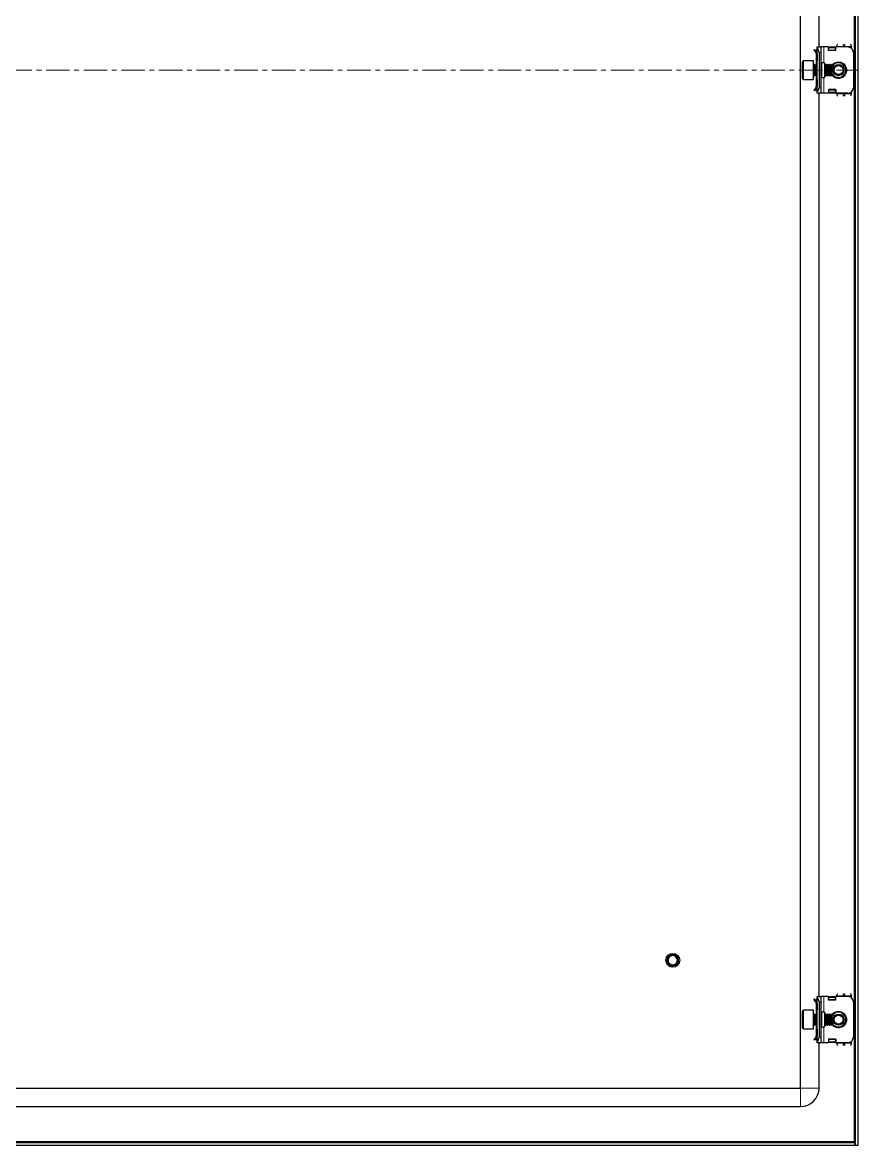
# Model space of a CAD drawing. Header units: millimetres. Extents: x -562 to 1668, y -390 to 999.
# Drawn here: x 1216 to 1668, y -290 to 316 of the extents above; entities that cross this region are included whole.
import ezdxf

# ---------------------------------------------------------------- set-up
doc = ezdxf.new("R2010")
doc.units = ezdxf.units.MM
doc.linetypes.add('CENTERX2', pattern=[20.32, 12.7, -2.54, 2.54, -2.54])
doc.layers.add('FORMAT', color=7, linetype='Continuous')

msp = doc.modelspace()

# ---------------------------------------------------------------- linework, layer by layer
at = {"color": 8, "linetype": 'Continuous', "lineweight": 18}
for p, q in [((1665.24, 868.5), (1665.24, -288.3)), ((1645.34, 300.6), (1644.84, 300.6)), ((1645.34, 301.1), (1645.13, 301.31)), ((1647.34, 299.6), (1646.34, 299.6)), ((1648.84, 302.6), (1648.84, 294.1)), ((1655.09, 300.95), (1651.59, 300.95)), ((1655.84, 302.85), (1659.84, 302.85)), ((1663.84, 302.85), (1659.84, 302.85)), ((1637.94, 295.1), (1637.94, 285.1)), ((1643.59, 293.1), (1643.59, 288.48)), ((1647.84, 294.1), (1647.84, 286.1)), ((1643.59, 288.48), (1643.59, 287.1)), ((1648.84, 286.1), (1648.84, 277.6)), ((1645.34, 279.6), (1644.84, 279.6)), ((1645.34, 279.1), (1645.13, 278.89)), ((1646.34, 280.6), (1647.34, 280.6)), ((1651.59, 279.25), (1655.09, 279.25)), ((1659.84, 277.35), (1655.84, 277.35)), ((1663.84, 277.35), (1659.84, 277.35)), ((1645.34, -211.9), (1644.84, -211.9)), ((1645.34, -211.4), (1645.13, -211.19)), ((1648.84, -209.9), (1648.84, -218.4)), ((1655.09, -211.55), (1651.59, -211.55)), ((1655.84, -209.65), (1659.84, -209.65)), ((1663.84, -209.65), (1659.84, -209.65)), ((1637.94, -217.4), (1637.94, -219.71)), ((1647.34, -212.9), (1646.34, -212.9)), ((1637.94, -219.71), (1637.94, -227.4)), ((1643.59, -219.4), (1643.59, -225.4)), ((1647.84, -218.4), (1647.84, -226.4)), ((1648.84, -226.4), (1648.84, -234.9)), ((1645.34, -232.9), (1644.84, -232.9)), ((1645.34, -233.4), (1645.13, -233.61)), ((1646.34, -231.9), (1647.34, -231.9)), ((1651.59, -233.25), (1655.09, -233.25)), ((1659.84, -235.15), (1655.84, -235.15)), ((1663.84, -235.15), (1659.84, -235.15)), ((1636.34, -259.4), (1636.34, -269.4)), ((1636.34, -259.4), (1646.34, -259.4)), ((1665.24, -288.3), (723.44, -288.3))]:
    msp.add_line(p, q, dxfattribs=at)
at = {"color": 7, "linetype": 'Continuous', "lineweight": 25}
for p, q in [((1665.84, 870.6), (1665.84, -290.4)), ((1667.34, 870.6), (1667.34, -290.4)), ((1636.34, -259.4), (1636.34, 839.6)), ((1646.34, 302.6), (1646.34, 790.1)), ((1643.78, 301.24), (1643.42, 300.89)), ((1644.4, 299.91), (1643.42, 300.89)), ((1644.75, 300.26), (1643.78, 301.24)), ((1644.4, 299.91), (1644.75, 300.26)), ((1644.84, 300.6), (1644.84, 300.21)), ((1644.84, 298.85), (1645.34, 298.85)), ((1644.84, 298.85), (1644.84, 295.35)), ((1645.13, 301.31), (1645.34, 301.51)), ((1645.34, 302.6), (1647.34, 302.6)), ((1645.34, 301.84), (1645.34, 302.6)), ((1645.34, 278.36), (1645.34, 301.84)), ((1645.34, 298.85), (1645.34, 295.35)), ((1646.34, 299.6), (1646.34, 280.6)), ((1647.34, 302.6), (1647.34, 299.6)), ((1648.84, 302.6), (1647.34, 302.6)), ((1647.34, 299.6), (1647.34, 280.6)), ((1651.34, 302.6), (1648.84, 302.6)), ((1651.34, 300.6), (1651.34, 302.6)), ((1655.34, 300.6), (1651.34, 300.6)), ((1651.59, 302.22), (1652.09, 302.58)), ((1652.09, 302.22), (1651.59, 301.87)), ((1651.59, 301.87), (1651.59, 302.22)), ((1651.59, 300.95), (1651.59, 301.87)), ((1651.59, 300.6), (1651.59, 300.95)), ((1652.09, 302.58), (1652.09, 302.22)), ((1652.09, 302.58), (1654.59, 302.58)), ((1652.09, 302.22), (1654.59, 302.22)), ((1654.59, 302.22), (1654.59, 302.58)), ((1654.59, 302.58), (1655.09, 302.22)), ((1655.09, 301.87), (1654.59, 302.22)), ((1655.09, 302.22), (1655.09, 301.87)), ((1655.09, 301.87), (1655.09, 300.95)), ((1655.09, 300.95), (1655.09, 300.6)), ((1655.14, 302.48), (1655.14, 300.6)), ((1655.34, 302.48), (1655.14, 302.48)), ((1655.34, 300.6), (1655.34, 302.6)), ((1661.84, 302.6), (1655.34, 302.6)), ((1655.84, 302.6), (1655.84, 302.85)), ((1663.84, 301.84), (1663.84, 302.85)), ((1664.84, 299.6), (1664.84, 280.6)), ((1637.34, 285.7), (1637.34, 294.5)), ((1643.34, 295.1), (1637.94, 295.1)), ((1643.34, 285.1), (1643.34, 295.1)), ((1643.95, 293.1), (1643.59, 293.1)), ((1644.34, 292.55), (1643.95, 293.1)), ((1643.95, 292.63), (1643.95, 293.1)), ((1643.95, 287.1), (1643.95, 292.63)), ((1644.72, 293.1), (1644.34, 292.55)), ((1644.34, 292.16), (1644.34, 292.55)), ((1644.34, 287.65), (1644.34, 292.16)), ((1644.95, 293.1), (1644.72, 293.1)), ((1644.72, 292.63), (1644.72, 293.1)), ((1644.72, 287.1), (1644.72, 292.63)), ((1645.34, 295.35), (1644.84, 295.35)), ((1644.84, 295.35), (1644.84, 293.1)), ((1645.34, 292.55), (1644.95, 293.1)), ((1644.95, 292.63), (1644.95, 293.1)), ((1644.95, 287.1), (1644.95, 292.63)), ((1649.34, 294.1), (1647.84, 294.1)), ((1649.34, 294.1), (1649.34, 286.1)), ((1649.72, 293.1), (1649.34, 292.55)), ((1649.95, 293.1), (1649.72, 293.1)), ((1649.72, 292.63), (1649.72, 293.1)), ((1649.72, 287.1), (1649.72, 292.63)), ((1650.34, 292.55), (1649.95, 293.1)), ((1649.95, 292.63), (1649.95, 293.1)), ((1649.95, 287.1), (1649.95, 292.63)), ((1650.72, 293.1), (1650.34, 292.55)), ((1650.34, 292.16), (1650.34, 292.55)), ((1650.34, 287.65), (1650.34, 292.16)), ((1650.95, 293.1), (1650.72, 293.1)), ((1650.72, 292.63), (1650.72, 293.1)), ((1650.72, 287.1), (1650.72, 292.63)), ((1651.34, 292.55), (1650.95, 293.1)), ((1650.95, 292.63), (1650.95, 293.1)), ((1650.95, 287.1), (1650.95, 292.63)), ((1651.72, 293.1), (1651.34, 292.55)), ((1651.34, 292.16), (1651.34, 292.55)), ((1651.34, 287.65), (1651.34, 292.16)), ((1651.95, 293.1), (1651.72, 293.1)), ((1651.72, 292.63), (1651.72, 293.1)), ((1651.72, 287.1), (1651.72, 292.63)), ((1652.34, 292.55), (1651.95, 293.1)), ((1651.95, 292.63), (1651.95, 293.1)), ((1651.95, 287.1), (1651.95, 292.63)), ((1652.72, 293.1), (1652.34, 292.55)), ((1652.34, 292.16), (1652.34, 292.55)), ((1652.34, 287.65), (1652.34, 292.16)), ((1652.78, 293.1), (1652.72, 293.1)), ((1652.72, 292.63), (1652.72, 293.1)), ((1652.72, 287.1), (1652.72, 292.63)), ((1653.34, 292.55), (1652.78, 293.1)), ((1652.78, 287.1), (1652.78, 293.1)), ((1653.34, 287.65), (1653.34, 292.55)), ((1637.94, 285.1), (1643.34, 285.1)), ((1643.59, 287.1), (1643.95, 287.1)), ((1643.95, 287.1), (1644.34, 287.65)), ((1644.34, 287.65), (1644.72, 287.1)), ((1644.72, 287.1), (1644.95, 287.1)), ((1644.84, 287.1), (1644.84, 284.85)), ((1644.95, 287.1), (1645.34, 287.65)), ((1647.84, 286.1), (1649.34, 286.1)), ((1649.34, 287.65), (1649.72, 287.1)), ((1649.72, 287.1), (1649.95, 287.1)), ((1649.95, 287.1), (1650.34, 287.65)), ((1650.34, 287.65), (1650.72, 287.1)), ((1650.72, 287.1), (1650.95, 287.1)), ((1650.95, 287.1), (1651.34, 287.65)), ((1651.34, 287.65), (1651.72, 287.1)), ((1651.72, 287.1), (1651.95, 287.1)), ((1651.95, 287.1), (1652.34, 287.65)), ((1652.34, 287.65), (1652.72, 287.1)), ((1652.72, 287.1), (1652.78, 287.1)), ((1652.78, 287.1), (1653.34, 287.65)), ((1644.4, 280.29), (1643.42, 279.31)), ((1643.78, 278.96), (1643.42, 279.31)), ((1644.75, 279.94), (1643.78, 278.96)), ((1644.4, 280.29), (1644.75, 279.94)), ((1644.84, 284.85), (1645.34, 284.85)), ((1644.84, 284.85), (1644.84, 281.35)), ((1644.84, 281.35), (1645.34, 281.35)), ((1644.84, 279.6), (1644.84, 280.06)), ((1645.34, 278.69), (1645.13, 278.89)), ((1645.34, 284.85), (1645.34, 281.35)), ((1647.34, 280.6), (1647.34, 277.6)), ((1655.34, 279.6), (1651.34, 279.6)), ((1651.34, 279.6), (1651.34, 277.6)), ((1651.59, 279.25), (1651.59, 279.6)), ((1651.59, 278.33), (1651.59, 279.25)), ((1655.09, 279.6), (1655.09, 279.25)), ((1655.09, 279.25), (1655.09, 278.33)), ((1655.14, 279.6), (1655.14, 277.72)), ((1655.34, 279.6), (1655.34, 277.6)), ((1645.34, 277.6), (1645.34, 278.36)), ((1647.34, 277.6), (1645.34, 277.6)), ((1646.34, -209.9), (1646.34, 277.6)), ((1648.84, 277.6), (1647.34, 277.6)), ((1651.34, 277.6), (1648.84, 277.6)), ((1651.59, 278.33), (1652.09, 277.98)), ((1651.59, 277.98), (1651.59, 278.33)), ((1652.09, 277.63), (1651.59, 277.98)), ((1654.59, 277.98), (1652.09, 277.98)), ((1652.09, 277.98), (1652.09, 277.63)), ((1654.59, 277.63), (1652.09, 277.63)), ((1654.59, 277.98), (1655.09, 278.33)), ((1654.59, 277.63), (1654.59, 277.98)), ((1655.09, 277.98), (1654.59, 277.63)), ((1655.09, 278.33), (1655.09, 277.98)), ((1655.14, 277.72), (1655.34, 277.72)), ((1661.84, 277.6), (1655.34, 277.6)), ((1655.84, 277.35), (1655.84, 277.6)), ((1663.84, 277.35), (1663.84, 278.36)), ((1565.8, -187.82), (1566.07, -187.7)), ((1566.36, -187.56), (1566.65, -187.5)), ((1566.74, -187.46), (1566.69, -187.47)), ((1567.88, -187.45), (1567.83, -187.44)), ((1568.06, -187.49), (1568.01, -187.48)), ((1568.23, -187.54), (1568.19, -187.52)), ((1568.23, -187.58), (1568.45, -187.61)), ((1568.41, -187.6), (1568.37, -187.58)), ((1568.77, -187.76), (1568.73, -187.74)), ((1568.77, -187.76), (1568.76, -187.87)), ((1568.95, -187.87), (1568.9, -187.84)), ((1564.34, -190.2), (1564.4, -189.89)), ((1564.34, -190.2), (1564.34, -190.25)), ((1564.34, -190.4), (1564.34, -190.4)), ((1564.36, -190), (1564.36, -190.05)), ((1564.4, -189.79), (1564.39, -189.84)), ((1564.44, -189.6), (1564.43, -189.65)), ((1564.5, -189.42), (1564.49, -189.46)), ((1564.55, -189.28), (1564.66, -189.1)), ((1564.57, -189.28), (1564.67, -189.09)), ((1565.05, -191.27), (1564.88, -190.86)), ((1565.18, -192.48), (1565.06, -192.35)), ((1565.06, -192.36), (1565.08, -192.38)), ((1565.18, -192.48), (1565.21, -192.51)), ((1565.32, -192.62), (1565.35, -192.65)), ((1565.47, -192.75), (1565.51, -192.78)), ((1565.64, -192.87), (1565.68, -192.9)), ((1567.14, -193.39), (1567.88, -193.32)), ((1568.03, -193.32), (1568.07, -193.31)), ((1568.22, -193.27), (1568.26, -193.25)), ((1568.41, -193.2), (1568.46, -193.18)), ((1568.79, -193.03), (1568.56, -193.11)), ((1568.6, -193.12), (1568.65, -193.1)), ((1568.96, -192.92), (1568.76, -193.04)), ((1568.78, -192.96), (1568.83, -193)), ((1568.79, -193.03), (1568.83, -193)), ((1569.12, -187.98), (1569.08, -187.96)), ((1569.12, -187.98), (1569.32, -188.17)), ((1569.28, -188.11), (1569.24, -188.08)), ((1569.43, -188.25), (1569.39, -188.22)), ((1569.41, -192.57), (1569.44, -192.53)), ((1569.56, -188.39), (1569.53, -188.35)), ((1570.15, -189.36), (1570.15, -189.35)), ((1570.25, -191.1), (1570.18, -191.34)), ((1570.21, -189.54), (1570.2, -189.49)), ((1570.2, -191.29), (1570.21, -191.25)), ((1570.26, -189.71), (1570.25, -189.67)), ((1570.25, -191.1), (1570.26, -191.06)), ((1570.29, -189.9), (1570.29, -189.85)), ((1570.29, -190.9), (1570.3, -190.86)), ((1570.33, -190.29), (1570.31, -190.53)), ((1570.33, -190.49), (1570.31, -190.75)), ((1570.32, -190.09), (1570.32, -190.04)), ((1570.32, -190.7), (1570.33, -190.65)), ((1570.33, -190.29), (1570.33, -190.24)), ((1570.33, -190.49), (1570.34, -190.44)), ((1643.78, -211.26), (1643.42, -211.61)), ((1644.4, -212.59), (1643.42, -211.61)), ((1644.75, -212.24), (1643.78, -211.26)), ((1644.84, -211.9), (1644.84, -212.29)), ((1645.13, -211.19), (1645.34, -210.99)), ((1645.34, -209.9), (1647.34, -209.9)), ((1645.34, -210.66), (1645.34, -209.9)), ((1645.34, -234.14), (1645.34, -210.66)), ((1647.34, -209.9), (1647.34, -212.9)), ((1648.84, -209.9), (1647.34, -209.9)), ((1651.34, -209.9), (1648.84, -209.9)), ((1651.34, -211.9), (1651.34, -209.9)), ((1655.34, -211.9), (1651.34, -211.9)), ((1651.59, -210.28), (1652.09, -209.92)), ((1652.09, -210.28), (1651.59, -210.63)), ((1651.59, -210.63), (1651.59, -210.28)), ((1651.59, -211.55), (1651.59, -210.63)), ((1651.59, -211.9), (1651.59, -211.55)), ((1652.09, -209.92), (1652.09, -210.28)), ((1652.09, -209.92), (1654.59, -209.92)), ((1652.09, -210.28), (1654.59, -210.28)), ((1654.59, -210.28), (1654.59, -209.92)), ((1654.59, -209.92), (1655.09, -210.28)), ((1655.09, -210.63), (1654.59, -210.28)), ((1655.09, -210.28), (1655.09, -210.63)), ((1655.09, -210.63), (1655.09, -211.55)), ((1655.09, -211.55), (1655.09, -211.9)), ((1655.14, -210.02), (1655.14, -211.9)), ((1655.34, -210.02), (1655.14, -210.02)), ((1655.34, -211.9), (1655.34, -209.9)), ((1661.84, -209.9), (1655.34, -209.9)), ((1655.84, -209.9), (1655.84, -209.65)), ((1663.84, -210.66), (1663.84, -209.65)), ((1637.34, -220.03), (1637.34, -218)), ((1643.34, -217.4), (1637.94, -217.4)), ((1643.34, -219.71), (1643.34, -217.4)), ((1644.4, -212.59), (1644.75, -212.24)), ((1644.84, -213.65), (1645.34, -213.65)), ((1644.84, -213.65), (1644.84, -217.15)), ((1645.34, -217.15), (1644.84, -217.15)), ((1644.84, -217.15), (1644.84, -219.4)), ((1645.34, -213.65), (1645.34, -217.15)), ((1646.34, -212.9), (1646.34, -231.9)), ((1647.34, -212.9), (1647.34, -231.9)), ((1664.84, -212.9), (1664.84, -231.9)), ((1637.34, -226.8), (1637.34, -220.03)), ((1643.34, -227.4), (1643.34, -219.71)), ((1643.95, -219.4), (1643.59, -219.4)), ((1644.34, -219.95), (1643.95, -219.4)), ((1643.95, -224.93), (1643.95, -219.4)), ((1644.72, -219.4), (1644.34, -219.95)), ((1644.34, -224.46), (1644.34, -219.95)), ((1644.95, -219.4), (1644.72, -219.4)), ((1644.72, -224.93), (1644.72, -219.4)), ((1645.34, -219.95), (1644.95, -219.4)), ((1644.95, -224.93), (1644.95, -219.4)), ((1649.34, -218.4), (1647.84, -218.4)), ((1649.34, -218.4), (1649.34, -226.4)), ((1649.72, -219.4), (1649.34, -219.95)), ((1649.95, -219.4), (1649.72, -219.4)), ((1649.72, -224.93), (1649.72, -219.4)), ((1650.34, -219.95), (1649.95, -219.4)), ((1649.95, -224.93), (1649.95, -219.4)), ((1650.72, -219.4), (1650.34, -219.95)), ((1650.34, -224.46), (1650.34, -219.95)), ((1650.95, -219.4), (1650.72, -219.4)), ((1650.72, -224.93), (1650.72, -219.4)), ((1651.34, -219.95), (1650.95, -219.4)), ((1650.95, -224.93), (1650.95, -219.4)), ((1651.72, -219.4), (1651.34, -219.95)), ((1651.34, -224.46), (1651.34, -219.95)), ((1651.95, -219.4), (1651.72, -219.4)), ((1651.72, -224.93), (1651.72, -219.4)), ((1652.34, -219.95), (1651.95, -219.4)), ((1651.95, -224.93), (1651.95, -219.4)), ((1652.72, -219.4), (1652.34, -219.95)), ((1652.34, -224.46), (1652.34, -219.95)), ((1652.78, -219.4), (1652.72, -219.4)), ((1652.72, -224.93), (1652.72, -219.4)), ((1653.34, -219.95), (1652.78, -219.4)), ((1652.78, -220.78), (1652.78, -219.4)), ((1652.78, -225.4), (1652.78, -220.78)), ((1653.34, -221.08), (1653.34, -219.95)), ((1653.34, -224.85), (1653.34, -221.08)), ((1637.94, -227.4), (1643.34, -227.4)), ((1643.59, -225.4), (1643.95, -225.4)), ((1643.95, -225.4), (1644.34, -224.85)), ((1643.95, -225.4), (1643.95, -224.93)), ((1644.34, -224.85), (1644.34, -224.46)), ((1644.34, -224.85), (1644.72, -225.4)), ((1644.72, -225.4), (1644.72, -224.93)), ((1644.72, -225.4), (1644.95, -225.4)), ((1644.84, -225.4), (1644.84, -227.65)), ((1644.84, -227.65), (1645.34, -227.65)), ((1644.84, -227.65), (1644.84, -231.15)), ((1644.95, -225.4), (1645.34, -224.85)), ((1644.95, -225.4), (1644.95, -224.93)), ((1645.34, -227.65), (1645.34, -231.15)), ((1647.84, -226.4), (1649.34, -226.4)), ((1649.34, -224.85), (1649.72, -225.4)), ((1649.72, -225.4), (1649.72, -224.93)), ((1649.72, -225.4), (1649.95, -225.4)), ((1649.95, -225.4), (1650.34, -224.85)), ((1649.95, -225.4), (1649.95, -224.93)), ((1650.34, -224.85), (1650.34, -224.46)), ((1650.34, -224.85), (1650.72, -225.4)), ((1650.72, -225.4), (1650.72, -224.93)), ((1650.72, -225.4), (1650.95, -225.4)), ((1650.95, -225.4), (1651.34, -224.85)), ((1650.95, -225.4), (1650.95, -224.93)), ((1651.34, -224.85), (1651.34, -224.46)), ((1651.34, -224.85), (1651.72, -225.4)), ((1651.72, -225.4), (1651.72, -224.93)), ((1651.72, -225.4), (1651.95, -225.4)), ((1651.95, -225.4), (1652.34, -224.85)), ((1651.95, -225.4), (1651.95, -224.93)), ((1652.34, -224.85), (1652.34, -224.46)), ((1652.34, -224.85), (1652.72, -225.4)), ((1652.72, -225.4), (1652.72, -224.93)), ((1652.72, -225.4), (1652.78, -225.4)), ((1652.78, -225.4), (1653.34, -224.85)), ((1644.4, -232.21), (1643.42, -233.19)), ((1643.78, -233.54), (1643.42, -233.19)), ((1644.75, -232.56), (1643.78, -233.54)), ((1644.4, -232.21), (1644.75, -232.56)), ((1644.84, -231.15), (1645.34, -231.15)), ((1644.84, -232.9), (1644.84, -232.44)), ((1645.34, -233.81), (1645.13, -233.61)), ((1645.34, -234.9), (1645.34, -234.14)), ((1647.34, -234.9), (1645.34, -234.9)), ((1646.34, -259.4), (1646.34, -234.9)), ((1647.34, -231.9), (1647.34, -234.9)), ((1648.84, -234.9), (1647.34, -234.9)), ((1651.34, -234.9), (1648.84, -234.9)), ((1655.34, -232.9), (1651.34, -232.9)), ((1651.34, -232.9), (1651.34, -234.9)), ((1651.59, -233.25), (1651.59, -232.9)), ((1651.59, -234.17), (1651.59, -233.25)), ((1651.59, -234.17), (1652.09, -234.52)), ((1651.59, -234.52), (1651.59, -234.17)), ((1652.09, -234.87), (1651.59, -234.52)), ((1654.59, -234.52), (1652.09, -234.52)), ((1652.09, -234.52), (1652.09, -234.87)), ((1654.59, -234.87), (1652.09, -234.87)), ((1654.59, -234.52), (1655.09, -234.17)), ((1654.59, -234.87), (1654.59, -234.52)), ((1655.09, -234.52), (1654.59, -234.87)), ((1655.09, -232.9), (1655.09, -233.25)), ((1655.09, -233.25), (1655.09, -234.17)), ((1655.09, -234.17), (1655.09, -234.52)), ((1655.14, -232.9), (1655.14, -234.78)), ((1655.14, -234.78), (1655.34, -234.78)), ((1655.34, -232.9), (1655.34, -234.9)), ((1661.84, -234.9), (1655.34, -234.9)), ((1655.84, -235.15), (1655.84, -234.9)), ((1663.84, -235.15), (1663.84, -234.14)), ((752.34, -259.4), (1636.34, -259.4)), ((1206.84, -269.4), (1636.34, -269.4)), ((1665.64, -288.9), (723.04, -288.9)), ((1665.64, -290.4), (723.04, -290.4)), ((1665.24, -288.3), (1665.48, -288.9)), ((1665.64, -288.9), (1665.64, -290.4)), ((1667.34, -290.4), (1665.84, -290.4))]:
    msp.add_line(p, q, dxfattribs=at)
for centre, radius in [((1656.84, 290.1), 3), ((1656.84, 290.1), 2.76), ((1656.84, 290.1), 2.45), ((1567.34, -190.4), 3.75), ((1656.84, -222.4), 3), ((1656.84, -222.4), 2.76), ((1656.84, -222.4), 2.45)]:
    msp.add_circle(centre, radius, dxfattribs=at)
for centre, radius, start, end in [((1645.84, 300.6), 1, 135, 180), ((1643.34, 299.6), 3, 360, 48.18969), ((1661.84, 299.6), 3, 360, 90), ((1637.94, 294.5), 0.6, 90, 180), ((1643.59, 293.35), 0.25, 180, 270), ((1647.84, 294.6), 0.5, 180, 270), ((1656.84, 290.1), 4, 270, 151.04498), ((1637.94, 285.7), 0.6, 180, 270), ((1643.59, 286.85), 0.25, 90, 180), ((1647.84, 285.6), 0.5, 90, 180), ((1656.84, 290.1), 4, 208.95502, 270), ((1645.84, 279.6), 1, 180, 225), ((1643.34, 280.6), 3, 311.81031, 360), ((1661.84, 280.6), 3, 270, 360), ((1567.34, -190.4), 2.5, 48.59442, 108.59442), ((1567.34, -190.4), 3, 180, 220.74374), ((1567.34, -190.4), 2.5, 168.59442, 190.51652), ((1567.34, -190.4), 2.5, 108.59442, 168.59442), ((1567.34, -190.4), 3, 239.92857, 266.21929), ((1567.34, -190.4), 2.5, 255.88813, 288.59442), ((1567.34, -190.4), 2.5, 288.59442, 348.59442), ((1567.34, -190.4), 2.5, 348.59442, 48.59442), ((1645.84, -211.9), 1, 135, 180), ((1643.34, -212.9), 3, 360, 48.18969), ((1661.84, -212.9), 3, 360, 90), ((1637.94, -218), 0.6, 90, 180), ((1647.84, -217.9), 0.5, 180, 270), ((1643.59, -219.15), 0.25, 180, 270), ((1656.84, -222.4), 4, 270, 151.04498), ((1637.94, -226.8), 0.6, 180, 270), ((1643.59, -225.65), 0.25, 90, 180), ((1647.84, -226.9), 0.5, 90, 180), ((1656.84, -222.4), 4, 208.95502, 270), ((1645.84, -232.9), 1, 180, 225), ((1643.34, -231.9), 3, 311.81031, 360), ((1661.84, -231.9), 3, 270, 360), ((1636.34, -259.4), 10, 270, 0)]:
    msp.add_arc(centre, radius, start, end, dxfattribs=at)
at = {"color": 8, "linetype": 'Continuous', "lineweight": 18}
for centre, start, end in [((1656.84, 290.1), 215.46217, 90), ((1656.84, 290.1), 90, 144.53783), ((1656.84, -222.4), 215.46217, 90), ((1656.84, -222.4), 90, 144.53783)]:
    msp.add_arc(centre, 4.5, start, end, dxfattribs=at)
at = {"color": 7, "linetype": 'Continuous', "lineweight": 25}
for points, knots in [([(1655.84, 302.85), (1655.93, 303.09), (1656.12, 303.58), (1656.31, 303.98), (1656.41, 304.17)], [0, 0, 0, 0, 0.502065, 1, 1, 1, 1]), ([(1659.26, 304.16), (1659.34, 304.01), (1659.52, 303.66), (1659.71, 303.17), (1659.82, 302.89), (1659.84, 302.85)], [0, 0, 0, 0, 0.415483, 0.917152, 1, 1, 1, 1]), ([(1659.84, 302.85), (1659.93, 303.09), (1660.12, 303.58), (1660.31, 303.98), (1660.41, 304.17)], [0, 0, 0, 0, 0.502065, 1, 1, 1, 1]), ([(1663.26, 304.16), (1663.34, 304.01), (1663.52, 303.66), (1663.71, 303.17), (1663.82, 302.89), (1663.84, 302.85)], [0, 0, 0, 0, 0.4154826, 0.9171518, 1, 1, 1, 1]), ([(1644.84, 298.85), (1644.82, 299.04), (1644.78, 299.33), (1644.6, 299.68), (1644.46, 299.83), (1644.4, 299.91)], [0, 0, 0, 0, 0.485042, 0.738404, 1, 1, 1, 1]), ([(1645.34, 298.85), (1645.31, 299.09), (1645.26, 299.58), (1644.97, 300.03), (1644.78, 300.24), (1644.75, 300.26)], [0, 0, 0, 0, 0.461863, 0.923726, 1, 1, 1, 1]), ([(1644.4, 280.29), (1644.52, 280.44), (1644.7, 280.67), (1644.82, 281.05), (1644.83, 281.25), (1644.84, 281.35)], [0, 0, 0, 0, 0.4850424, 0.7384039, 1, 1, 1, 1]), ([(1644.75, 279.94), (1644.9, 280.13), (1645.21, 280.5), (1645.33, 281.03), (1645.34, 281.31), (1645.34, 281.35)], [0, 0, 0, 0, 0.461863, 0.923726, 1, 1, 1, 1]), ([(1656.41, 276.04), (1656.33, 276.2), (1656.15, 276.54), (1655.96, 277.03), (1655.85, 277.31), (1655.84, 277.35)], [0, 0, 0, 0, 0.415483, 0.917152, 1, 1, 1, 1]), ([(1659.84, 277.35), (1659.74, 277.11), (1659.55, 276.62), (1659.36, 276.22), (1659.26, 276.03)], [0, 0, 0, 0, 0.502065, 1, 1, 1, 1]), ([(1660.41, 276.04), (1660.33, 276.2), (1660.15, 276.54), (1659.96, 277.03), (1659.85, 277.31), (1659.84, 277.35)], [0, 0, 0, 0, 0.415483, 0.917152, 1, 1, 1, 1]), ([(1663.84, 277.35), (1663.74, 277.11), (1663.55, 276.62), (1663.36, 276.22), (1663.26, 276.03)], [0, 0, 0, 0, 0.502065, 1, 1, 1, 1]), ([(1564.5, -189.42), (1564.71, -188.99), (1565.02, -188.35), (1565.61, -187.95), (1565.81, -187.82)], [0, 0, 0, 0, 0.657042, 1, 1, 1, 1]), ([(1565.63, -187.93), (1565.64, -187.92), (1565.69, -187.89), (1565.75, -187.87), (1565.79, -187.85)], [0, 0, 0, 0, 0.230751, 1, 1, 1, 1]), ([(1565.8, -187.82), (1565.79, -187.83), (1565.78, -187.84), (1565.76, -187.84), (1565.76, -187.85)], [0, 0, 0, 0, 0.480194, 1, 1, 1, 1]), ([(1565.8, -187.82), (1565.83, -187.84), (1565.89, -187.88), (1565.96, -187.95), (1566, -188), (1566.01, -188.02)], [0, 0, 0, 0, 0.362858, 0.693435, 1, 1, 1, 1]), ([(1566.16, -188.08), (1566.15, -188.08), (1566.11, -188.07), (1566.04, -188.04), (1565.96, -187.99), (1565.88, -187.92), (1565.84, -187.85), (1565.81, -187.82)], [0, 0, 0, 0, 0.084477, 0.253367, 0.470159, 0.686909, 1, 1, 1, 1]), ([(1565.98, -187.72), (1565.97, -187.73), (1565.96, -187.74), (1565.94, -187.74), (1565.93, -187.75)], [0, 0, 0, 0, 0.477867, 1, 1, 1, 1]), ([(1566.09, -188.03), (1566.09, -188.01), (1566.08, -187.96), (1566.05, -187.89), (1566, -187.81), (1565.96, -187.77), (1565.93, -187.75)], [0, 0, 0, 0, 0.154183, 0.462567, 0.728091, 1, 1, 1, 1]), ([(1565.98, -187.72), (1566.01, -187.75), (1566.07, -187.78), (1566.13, -187.86), (1566.18, -187.94), (1566.2, -188), (1566.21, -188.04), (1566.21, -188.05)], [0, 0, 0, 0, 0.260762, 0.494805, 0.723794, 0.94279, 1, 1, 1, 1]), ([(1566.17, -187.64), (1566.16, -187.64), (1566.14, -187.65), (1566.13, -187.65), (1566.12, -187.66)], [0, 0, 0, 0, 0.476486, 1, 1, 1, 1]), ([(1566.26, -188.05), (1566.26, -188.04), (1566.26, -187.98), (1566.25, -187.9), (1566.22, -187.81), (1566.18, -187.73), (1566.14, -187.68), (1566.12, -187.66)], [0, 0, 0, 0, 0.114393, 0.350182, 0.585971, 0.790611, 1, 1, 1, 1]), ([(1566.17, -187.64), (1566.19, -187.63), (1566.25, -187.6), (1566.31, -187.59), (1566.36, -187.58)], [0, 0, 0, 0, 0.301025, 1, 1, 1, 1]), ([(1566.17, -187.64), (1566.19, -187.66), (1566.25, -187.71), (1566.3, -187.78), (1566.34, -187.87), (1566.36, -187.95), (1566.37, -188.01), (1566.36, -188.05), (1566.36, -188.06)], [0, 0, 0, 0, 0.218347, 0.41099, 0.598711, 0.777744, 0.945667, 1, 1, 1, 1]), ([(1566.36, -187.56), (1566.35, -187.57), (1566.34, -187.57), (1566.32, -187.58), (1566.31, -187.58)], [0, 0, 0, 0, 0.4765794, 1, 1, 1, 1]), ([(1566.39, -188.06), (1566.39, -188.06), (1566.4, -188.02), (1566.41, -187.95), (1566.41, -187.85), (1566.4, -187.75), (1566.36, -187.66), (1566.33, -187.61), (1566.31, -187.58)], [0, 0, 0, 0, 0.019058, 0.219488, 0.419831, 0.620151, 0.807785, 1, 1, 1, 1]), ([(1566.36, -187.56), (1566.38, -187.59), (1566.43, -187.64), (1566.47, -187.72), (1566.5, -187.81), (1566.51, -187.89), (1566.51, -187.96), (1566.49, -188), (1566.49, -188.02)], [0, 0, 0, 0, 0.213002, 0.396975, 0.575181, 0.744364, 0.902779, 1, 1, 1, 1]), ([(1566.55, -187.5), (1566.54, -187.51), (1566.53, -187.51), (1566.51, -187.51), (1566.51, -187.52)], [0, 0, 0, 0, 0.4789775, 1, 1, 1, 1]), ([(1566.51, -188.02), (1566.52, -187.99), (1566.54, -187.94), (1566.56, -187.85), (1566.57, -187.76), (1566.56, -187.65), (1566.53, -187.57), (1566.51, -187.52)], [0, 0, 0, 0, 0.147065, 0.321231, 0.495346, 0.669443, 1, 1, 1, 1]), ([(1566.8, -187.8), (1566.8, -187.81), (1566.77, -187.86), (1566.71, -187.94), (1566.62, -188), (1566.56, -188.02), (1566.54, -188.03)], [0, 0, 0, 0, 0.153621, 0.528305, 0.811762, 1, 1, 1, 1]), ([(1566.55, -187.5), (1566.57, -187.53), (1566.61, -187.59), (1566.64, -187.68), (1566.65, -187.76), (1566.65, -187.84), (1566.63, -187.92), (1566.61, -187.97), (1566.58, -188), (1566.58, -188.01)], [0, 0, 0, 0, 0.195461, 0.359649, 0.517607, 0.666788, 0.806268, 0.936243, 1, 1, 1, 1]), ([(1566.63, -187.96), (1566.63, -187.96), (1566.66, -187.92), (1566.69, -187.83), (1566.72, -187.72), (1566.72, -187.63), (1566.72, -187.55), (1566.7, -187.5), (1566.69, -187.47)], [0, 0, 0, 0, 0.001313, 0.309582, 0.493731, 0.677835, 0.837663, 1, 1, 1, 1]), ([(1566.66, -187.97), (1566.69, -187.95), (1566.74, -187.91), (1566.78, -187.84), (1566.8, -187.81), (1566.8, -187.8)], [0, 0, 0, 0, 0.4133204, 0.8335068, 1, 1, 1, 1]), ([(1566.74, -187.46), (1566.75, -187.49), (1566.77, -187.54), (1566.79, -187.62), (1566.79, -187.71), (1566.78, -187.78), (1566.74, -187.87), (1566.7, -187.93), (1566.67, -187.96)], [0, 0, 0, 0, 0.162579, 0.32416, 0.478216, 0.623372, 0.759205, 1, 1, 1, 1]), ([(1566.7, -187.48), (1566.72, -187.47), (1566.84, -187.43), (1566.96, -187.42), (1567.07, -187.41)], [0, 0, 0, 0, 0.169871, 1, 1, 1, 1]), ([(1566.74, -187.46), (1566.77, -187.45), (1567.09, -187.39), (1567.73, -187.38), (1568.39, -187.56), (1568.72, -187.74), (1568.79, -187.77)], [0, 0, 0, 0, 0.044285, 0.46488, 0.894202, 1, 1, 1, 1]), ([(1568.78, -188.08), (1568.72, -188.05), (1568.39, -187.87), (1567.72, -187.69), (1567.1, -187.72), (1566.81, -187.8), (1566.8, -187.8)], [0, 0, 0, 0, 0.102158, 0.551599, 0.99962, 1, 1, 1, 1]), ([(1567.17, -187.43), (1567.24, -187.42), (1567.41, -187.39), (1567.58, -187.41), (1567.68, -187.42)], [0, 0, 0, 0, 0.399625, 1, 1, 1, 1]), ([(1567.85, -187.46), (1567.9, -187.46), (1568.04, -187.47), (1568.18, -187.52), (1568.27, -187.55)], [0, 0, 0, 0, 0.3173854, 1, 1, 1, 1]), ([(1568.7, -188.06), (1568.7, -188.05), (1568.7, -188.02), (1568.71, -187.95), (1568.73, -187.86), (1568.77, -187.8), (1568.79, -187.77)], [0, 0, 0, 0, 0.058255, 0.305509, 0.64716, 1, 1, 1, 1]), ([(1568.78, -188.08), (1568.8, -188.06), (1568.84, -188.01), (1568.88, -187.93), (1568.9, -187.87), (1568.9, -187.84)], [0, 0, 0, 0, 0.3515094, 0.6718605, 1, 1, 1, 1]), ([(1568.95, -187.87), (1568.94, -187.9), (1568.94, -187.97), (1568.91, -188.07), (1568.86, -188.15), (1568.83, -188.2), (1568.81, -188.22), (1568.8, -188.22)], [0, 0, 0, 0, 0.275174, 0.5228455, 0.7652252, 0.9970202, 1, 1, 1, 1]), ([(1564.34, -190.41), (1564.33, -190.36), (1564.33, -190.28), (1564.35, -190.2), (1564.36, -190.18)], [0, 0, 0, 0, 0.659859, 1, 1, 1, 1]), ([(1564.83, -190.11), (1564.82, -190.12), (1564.8, -190.16), (1564.76, -190.21), (1564.71, -190.26), (1564.64, -190.31), (1564.57, -190.35), (1564.48, -190.38), (1564.41, -190.4), (1564.36, -190.4), (1564.34, -190.4)], [0, 0, 0, 0, 0.060221, 0.18113, 0.301988, 0.42281, 0.589437, 0.75603, 0.87711, 1, 1, 1, 1]), ([(1564.34, -190.2), (1564.38, -190.19), (1564.44, -190.16), (1564.54, -190.14), (1564.63, -190.14), (1564.71, -190.16), (1564.76, -190.18), (1564.78, -190.19)], [0, 0, 0, 0, 0.235039, 0.445532, 0.651268, 0.847853, 1, 1, 1, 1]), ([(1564.69, -190.27), (1564.67, -190.26), (1564.61, -190.24), (1564.52, -190.23), (1564.42, -190.23), (1564.37, -190.25), (1564.34, -190.25)], [0, 0, 0, 0, 0.237597, 0.5167288, 0.7555275, 1, 1, 1, 1]), ([(1564.34, -190.41), (1564.37, -190.39), (1564.43, -190.36), (1564.52, -190.33), (1564.58, -190.33), (1564.61, -190.33)], [0, 0, 0, 0, 0.371226, 0.708872, 1, 1, 1, 1]), ([(1565.27, -192.18), (1565.24, -192.16), (1565, -191.94), (1564.65, -191.48), (1564.41, -190.87), (1564.35, -190.52), (1564.34, -190.4)], [0, 0, 0, 0, 0.050685, 0.485619, 0.826643, 1, 1, 1, 1]), ([(1564.36, -190), (1564.4, -189.99), (1564.46, -189.96), (1564.56, -189.96), (1564.65, -189.97), (1564.73, -189.99), (1564.79, -190.02), (1564.82, -190.05), (1564.83, -190.06)], [0, 0, 0, 0, 0.214065, 0.402363, 0.585629, 0.760234, 0.923894, 1, 1, 1, 1]), ([(1564.8, -190.16), (1564.78, -190.14), (1564.72, -190.1), (1564.63, -190.06), (1564.54, -190.04), (1564.45, -190.03), (1564.39, -190.04), (1564.36, -190.05)], [0, 0, 0, 0, 0.189173, 0.404697, 0.62022, 0.807935, 1, 1, 1, 1]), ([(1564.86, -190.05), (1564.85, -190.04), (1564.82, -190), (1564.76, -189.95), (1564.67, -189.9), (1564.58, -189.86), (1564.48, -189.84), (1564.42, -189.84), (1564.39, -189.84)], [0, 0, 0, 0, 0.069872, 0.258455, 0.446951, 0.635422, 0.81547, 1, 1, 1, 1]), ([(1564.4, -189.79), (1564.41, -189.74), (1564.42, -189.66), (1564.46, -189.59), (1564.47, -189.56)], [0, 0, 0, 0, 0.657988, 1, 1, 1, 1]), ([(1564.4, -189.79), (1564.43, -189.79), (1564.5, -189.77), (1564.59, -189.78), (1564.68, -189.8), (1564.75, -189.84), (1564.82, -189.88), (1564.85, -189.91), (1564.86, -189.93)], [0, 0, 0, 0, 0.208898, 0.388587, 0.562428, 0.727295, 0.881578, 1, 1, 1, 1]), ([(1564.86, -189.9), (1564.85, -189.88), (1564.82, -189.84), (1564.76, -189.78), (1564.68, -189.73), (1564.6, -189.69), (1564.52, -189.66), (1564.46, -189.65), (1564.43, -189.65)], [0, 0, 0, 0, 0.137266, 0.30795, 0.478578, 0.649185, 0.822833, 1, 1, 1, 1]), ([(1564.44, -189.6), (1564.48, -189.6), (1564.54, -189.6), (1564.62, -189.61), (1564.7, -189.64), (1564.77, -189.69), (1564.83, -189.74), (1564.87, -189.79), (1564.89, -189.83), (1564.89, -189.85)], [0, 0, 0, 0, 0.165667, 0.330522, 0.488809, 0.638525, 0.778629, 0.909213, 1, 1, 1, 1]), ([(1564.86, -189.76), (1564.86, -189.75), (1564.84, -189.71), (1564.79, -189.64), (1564.71, -189.57), (1564.64, -189.52), (1564.56, -189.48), (1564.51, -189.47), (1564.49, -189.46)], [0, 0, 0, 0, 0.076151, 0.276704, 0.47712, 0.677473, 0.837574, 1, 1, 1, 1]), ([(1564.5, -189.42), (1564.53, -189.42), (1564.59, -189.43), (1564.67, -189.46), (1564.74, -189.5), (1564.79, -189.56), (1564.84, -189.61), (1564.87, -189.68), (1564.89, -189.73), (1564.89, -189.77), (1564.89, -189.78)], [0, 0, 0, 0, 0.154027, 0.307095, 0.452862, 0.590123, 0.718565, 0.838856, 0.95247, 1, 1, 1, 1]), ([(1564.57, -189.29), (1564.59, -189.23), (1564.62, -189.1), (1564.69, -188.99), (1564.72, -188.93)], [0, 0, 0, 0, 0.462482, 1, 1, 1, 1]), ([(1564.71, -189.01), (1564.73, -188.94), (1564.87, -188.6), (1565.19, -188.28), (1565.46, -188.06), (1565.51, -188.02)], [0, 0, 0, 0, 0.17549, 0.867074, 1, 1, 1, 1]), ([(1564.79, -188.88), (1564.81, -188.83), (1564.91, -188.53), (1565.15, -188.32), (1565.36, -188.14)], [0, 0, 0, 0, 0.171865, 1, 1, 1, 1]), ([(1564.83, -190.07), (1564.82, -190.17), (1564.8, -190.44), (1564.85, -190.7), (1564.88, -190.86)], [0, 0, 0, 0, 0.408521, 1, 1, 1, 1]), ([(1564.89, -189.91), (1564.88, -189.91), (1564.87, -189.96), (1564.85, -190.01), (1564.83, -190.06), (1564.83, -190.07)], [0, 0, 0, 0, 0.157682, 0.8030401, 1, 1, 1, 1]), ([(1566.18, -188.04), (1566.11, -188.08), (1565.79, -188.26), (1565.3, -188.73), (1564.99, -189.31), (1564.9, -189.65), (1564.89, -189.71)], [0, 0, 0, 0, 0.104785, 0.513079, 0.918136, 1, 1, 1, 1]), ([(1564.89, -189.71), (1564.89, -189.74), (1564.9, -189.81), (1564.89, -189.87), (1564.89, -189.91)], [0, 0, 0, 0, 0.544473, 1, 1, 1, 1]), ([(1565.07, -188.43), (1565.07, -188.44), (1565.05, -188.46), (1565.03, -188.48), (1565.02, -188.49)], [0, 0, 0, 0, 0.296796, 1, 1, 1, 1]), ([(1566.33, -192.63), (1566.25, -192.6), (1565.93, -192.44), (1565.42, -192.02), (1565.17, -191.52), (1565.05, -191.27)], [0, 0, 0, 0, 0.130652, 0.560007, 1, 1, 1, 1]), ([(1565.06, -192.36), (1565.08, -192.33), (1565.11, -192.29), (1565.18, -192.23), (1565.23, -192.2), (1565.26, -192.18), (1565.27, -192.18)], [0, 0, 0, 0, 0.315056, 0.630194, 0.945514, 1, 1, 1, 1]), ([(1565.63, -192.23), (1565.6, -192.22), (1565.54, -192.21), (1565.45, -192.21), (1565.38, -192.22), (1565.29, -192.24), (1565.19, -192.29), (1565.12, -192.34), (1565.08, -192.38)], [0, 0, 0, 0, 0.149407, 0.278563, 0.407661, 0.536722, 0.727045, 1, 1, 1, 1]), ([(1565.19, -188.3), (1565.19, -188.3), (1565.18, -188.31), (1565.17, -188.33), (1565.16, -188.33)], [0, 0, 0, 0, 0.4842322, 1, 1, 1, 1]), ([(1565.18, -192.48), (1565.19, -192.45), (1565.22, -192.4), (1565.28, -192.34), (1565.35, -192.29), (1565.42, -192.25), (1565.49, -192.23), (1565.57, -192.22), (1565.62, -192.23), (1565.64, -192.24)], [0, 0, 0, 0, 0.159446, 0.318034, 0.469983, 0.61348, 0.747649, 0.872856, 1, 1, 1, 1]), ([(1565.69, -192.28), (1565.69, -192.28), (1565.65, -192.28), (1565.59, -192.29), (1565.5, -192.3), (1565.42, -192.34), (1565.34, -192.38), (1565.27, -192.44), (1565.23, -192.49), (1565.21, -192.51)], [0, 0, 0, 0, 0.018281, 0.175639, 0.332896, 0.490097, 0.647274, 0.821632, 1, 1, 1, 1]), ([(1565.27, -192.18), (1565.28, -192.18), (1565.33, -192.17), (1565.42, -192.16), (1565.51, -192.17), (1565.6, -192.21), (1565.68, -192.26), (1565.77, -192.35), (1565.84, -192.46), (1565.86, -192.55), (1565.87, -192.59)], [0, 0, 0, 0, 0.073646, 0.169563, 0.351373, 0.438893, 0.519676, 0.682906, 0.8512, 1, 1, 1, 1]), ([(1565.33, -188.17), (1565.32, -188.18), (1565.31, -188.19), (1565.3, -188.2), (1565.3, -188.2)], [0, 0, 0, 0, 0.485158, 1, 1, 1, 1]), ([(1565.32, -192.62), (1565.33, -192.59), (1565.35, -192.52), (1565.41, -192.44), (1565.47, -192.38), (1565.54, -192.34), (1565.61, -192.31), (1565.67, -192.29), (1565.7, -192.29), (1565.7, -192.29)], [0, 0, 0, 0, 0.198035, 0.367663, 0.531495, 0.686664, 0.831818, 0.981917, 1, 1, 1, 1]), ([(1565.77, -192.36), (1565.76, -192.36), (1565.71, -192.37), (1565.64, -192.39), (1565.55, -192.44), (1565.47, -192.5), (1565.4, -192.57), (1565.37, -192.62), (1565.35, -192.65)], [0, 0, 0, 0, 0.0505, 0.241124, 0.431653, 0.622154, 0.808692, 1, 1, 1, 1]), ([(1565.47, -188.05), (1565.47, -188.05), (1565.46, -188.06), (1565.44, -188.07), (1565.44, -188.08)], [0, 0, 0, 0, 0.484546, 1, 1, 1, 1]), ([(1565.47, -192.75), (1565.48, -192.72), (1565.5, -192.65), (1565.54, -192.56), (1565.6, -192.49), (1565.66, -192.44), (1565.72, -192.4), (1565.76, -192.39), (1565.78, -192.38)], [0, 0, 0, 0, 0.209239, 0.392702, 0.571062, 0.740844, 0.899958, 1, 1, 1, 1]), ([(1565.83, -192.46), (1565.8, -192.47), (1565.75, -192.5), (1565.67, -192.55), (1565.6, -192.62), (1565.55, -192.7), (1565.52, -192.75), (1565.51, -192.78)], [0, 0, 0, 0, 0.172104, 0.391099, 0.610089, 0.802801, 1, 1, 1, 1]), ([(1565.63, -187.93), (1565.62, -187.94), (1565.61, -187.95), (1565.6, -187.95), (1565.59, -187.96)], [0, 0, 0, 0, 0.482687, 1, 1, 1, 1]), ([(1565.64, -192.87), (1565.65, -192.84), (1565.65, -192.77), (1565.69, -192.68), (1565.73, -192.6), (1565.79, -192.54), (1565.83, -192.51), (1565.84, -192.5)], [0, 0, 0, 0, 0.240212, 0.454711, 0.664287, 0.864517, 1, 1, 1, 1]), ([(1565.88, -192.61), (1565.85, -192.63), (1565.81, -192.67), (1565.75, -192.74), (1565.71, -192.82), (1565.69, -192.87), (1565.68, -192.9)], [0, 0, 0, 0, 0.228254, 0.510351, 0.752319, 1, 1, 1, 1]), ([(1565.82, -192.99), (1565.82, -192.95), (1565.82, -192.88), (1565.85, -192.78), (1565.87, -192.72), (1565.89, -192.7), (1565.89, -192.7)], [0, 0, 0, 0, 0.357139, 0.680979, 0.998183, 1, 1, 1, 1]), ([(1565.87, -192.59), (1565.87, -192.6), (1565.89, -192.65), (1565.89, -192.72), (1565.89, -192.81), (1565.87, -192.91), (1565.85, -192.97), (1565.83, -193)], [0, 0, 0, 0, 0.113604, 0.31095, 0.508229, 0.75166, 1, 1, 1, 1]), ([(1566.73, -192.82), (1566.44, -192.77), (1566.15, -192.72), (1565.88, -192.59), (1565.87, -192.59)], [0, 0, 0, 0, 0.9656715, 1, 1, 1, 1]), ([(1566.54, -188.03), (1566.53, -188.03), (1566.48, -188.05), (1566.4, -188.06), (1566.3, -188.06), (1566.23, -188.05), (1566.19, -188.04), (1566.18, -188.04)], [0, 0, 0, 0, 0.099011, 0.388276, 0.61301, 0.895384, 1, 1, 1, 1]), ([(1566.73, -192.82), (1566.63, -192.79), (1566.5, -192.73), (1566.37, -192.66), (1566.33, -192.63)], [0, 0, 0, 0, 0.681733, 1, 1, 1, 1]), ([(1567.88, -193.32), (1567.88, -193.31), (1567.86, -193.26), (1567.84, -193.18), (1567.84, -193.1), (1567.86, -193.03), (1567.89, -192.95), (1567.96, -192.87), (1568.05, -192.8), (1568.11, -192.78), (1568.13, -192.77)], [0, 0, 0, 0, 0.098631, 0.238541, 0.378532, 0.49895, 0.601027, 0.777401, 0.9101, 1, 1, 1, 1]), ([(1568.03, -192.82), (1568.03, -192.82), (1568, -192.85), (1567.96, -192.91), (1567.92, -192.99), (1567.89, -193.08), (1567.87, -193.17), (1567.87, -193.26), (1567.88, -193.3), (1567.88, -193.32)], [0, 0, 0, 0, 0.036757, 0.196192, 0.355485, 0.51469, 0.719746, 0.882005, 1, 1, 1, 1]), ([(1568.03, -193.32), (1568.01, -193.29), (1567.98, -193.24), (1567.96, -193.16), (1567.95, -193.07), (1567.96, -192.99), (1567.98, -192.9), (1568.03, -192.84), (1568.05, -192.81)], [0, 0, 0, 0, 0.16279, 0.324686, 0.479688, 0.626058, 0.76302, 1, 1, 1, 1]), ([(1568.12, -192.79), (1568.1, -192.81), (1568.08, -192.86), (1568.05, -192.95), (1568.03, -193.04), (1568.03, -193.17), (1568.06, -193.26), (1568.07, -193.31)], [0, 0, 0, 0, 0.13286, 0.29106, 0.491007, 0.69089, 1, 1, 1, 1]), ([(1568.22, -193.27), (1568.19, -193.24), (1568.15, -193.19), (1568.12, -193.1), (1568.1, -193.02), (1568.09, -192.93), (1568.11, -192.86), (1568.12, -192.8), (1568.14, -192.78), (1568.14, -192.77)], [0, 0, 0, 0, 0.198483, 0.367712, 0.531083, 0.685778, 0.830503, 0.965152, 1, 1, 1, 1]), ([(1568.13, -192.77), (1568.15, -192.77), (1568.19, -192.75), (1568.27, -192.74), (1568.37, -192.74), (1568.46, -192.75), (1568.55, -192.78), (1568.63, -192.81), (1568.7, -192.86), (1568.76, -192.91), (1568.79, -192.94), (1568.8, -192.95)], [0, 0, 0, 0, 0.0429601, 0.1733, 0.2742626, 0.4010814, 0.5277159, 0.6542588, 0.7807587, 0.9368521, 1, 1, 1, 1]), ([(1568.23, -192.75), (1568.22, -192.76), (1568.21, -192.8), (1568.19, -192.87), (1568.18, -192.97), (1568.19, -193.07), (1568.22, -193.16), (1568.25, -193.22), (1568.26, -193.25)], [0, 0, 0, 0, 0.043388, 0.23288, 0.422274, 0.611632, 0.803279, 1, 1, 1, 1]), ([(1568.41, -193.2), (1568.38, -193.18), (1568.34, -193.13), (1568.28, -193.05), (1568.25, -192.96), (1568.24, -192.88), (1568.24, -192.81), (1568.25, -192.76), (1568.25, -192.75)], [0, 0, 0, 0, 0.208724, 0.39105, 0.568219, 0.73683, 0.894853, 1, 1, 1, 1]), ([(1568.35, -192.74), (1568.34, -192.77), (1568.33, -192.83), (1568.34, -192.93), (1568.37, -193.02), (1568.4, -193.11), (1568.44, -193.16), (1568.46, -193.18)], [0, 0, 0, 0, 0.181695, 0.396783, 0.61186, 0.803681, 1, 1, 1, 1]), ([(1568.6, -193.12), (1568.57, -193.1), (1568.52, -193.06), (1568.46, -192.98), (1568.41, -192.9), (1568.39, -192.82), (1568.38, -192.77), (1568.38, -192.74)], [0, 0, 0, 0, 0.234253, 0.442787, 0.646465, 0.841043, 1, 1, 1, 1]), ([(1568.49, -192.76), (1568.49, -192.76), (1568.49, -192.8), (1568.51, -192.86), (1568.54, -192.95), (1568.59, -193.03), (1568.63, -193.08), (1568.65, -193.1)], [0, 0, 0, 0, 0.00279, 0.269575, 0.536371, 0.765499, 1, 1, 1, 1]), ([(1568.79, -193.03), (1568.75, -193.01), (1568.7, -192.97), (1568.63, -192.9), (1568.58, -192.84), (1568.57, -192.8), (1568.56, -192.79)], [0, 0, 0, 0, 0.3195142, 0.6084926, 0.891527, 1, 1, 1, 1]), ([(1568.99, -188.52), (1568.98, -188.52), (1568.94, -188.48), (1568.89, -188.42), (1568.85, -188.34), (1568.81, -188.25), (1568.79, -188.16), (1568.78, -188.11), (1568.78, -188.08)], [0, 0, 0, 0, 0.066273, 0.267344, 0.423096, 0.618734, 0.814089, 1, 1, 1, 1]), ([(1568.8, -192.95), (1568.87, -192.9), (1569.22, -192.67), (1569.71, -192.17), (1569.94, -191.61), (1570.04, -191.37)], [0, 0, 0, 0, 0.128781, 0.613629, 1, 1, 1, 1]), ([(1568.82, -188.27), (1568.83, -188.26), (1568.87, -188.24), (1568.93, -188.19), (1569, -188.12), (1569.05, -188.04), (1569.07, -187.98), (1569.08, -187.96)], [0, 0, 0, 0, 0.084965, 0.329338, 0.573716, 0.784411, 1, 1, 1, 1]), ([(1569.12, -187.98), (1569.11, -188.02), (1569.1, -188.09), (1569.06, -188.18), (1569.01, -188.25), (1568.95, -188.31), (1568.9, -188.35), (1568.87, -188.36), (1568.86, -188.36)], [0, 0, 0, 0, 0.2228312, 0.4200991, 0.6124087, 0.7958503, 0.9678945, 1, 1, 1, 1]), ([(1568.88, -188.39), (1568.88, -188.39), (1568.92, -188.38), (1568.98, -188.35), (1569.07, -188.3), (1569.14, -188.24), (1569.2, -188.16), (1569.23, -188.11), (1569.24, -188.08)], [0, 0, 0, 0, 0.002693, 0.20821, 0.413641, 0.619057, 0.807274, 1, 1, 1, 1]), ([(1569.28, -188.11), (1569.27, -188.15), (1569.25, -188.21), (1569.2, -188.29), (1569.14, -188.36), (1569.08, -188.41), (1569.01, -188.45), (1568.96, -188.46), (1568.93, -188.46)], [0, 0, 0, 0, 0.203485, 0.379971, 0.551008, 0.713426, 0.865499, 1, 1, 1, 1]), ([(1570.2, -191.29), (1570.06, -191.63), (1569.78, -192.29), (1569.21, -192.73), (1568.94, -192.94)], [0, 0, 0, 0, 0.513722, 1, 1, 1, 1]), ([(1568.95, -188.48), (1568.96, -188.48), (1569, -188.48), (1569.08, -188.46), (1569.17, -188.42), (1569.26, -188.37), (1569.33, -188.3), (1569.37, -188.25), (1569.39, -188.22)], [0, 0, 0, 0, 0.05388, 0.236051, 0.418115, 0.600136, 0.797238, 1, 1, 1, 1]), ([(1569.44, -188.6), (1569.43, -188.61), (1569.4, -188.62), (1569.35, -188.64), (1569.26, -188.64), (1569.16, -188.63), (1569.06, -188.58), (1569.01, -188.54), (1568.99, -188.52)], [0, 0, 0, 0, 0.0458661, 0.2307436, 0.3874614, 0.6582461, 0.861978, 1, 1, 1, 1]), ([(1569.43, -188.25), (1569.41, -188.28), (1569.39, -188.34), (1569.33, -188.41), (1569.26, -188.47), (1569.19, -188.51), (1569.12, -188.53), (1569.07, -188.53), (1569.05, -188.53)], [0, 0, 0, 0, 0.211659, 0.390361, 0.562352, 0.724819, 0.876696, 1, 1, 1, 1]), ([(1569.07, -188.55), (1569.08, -188.55), (1569.15, -188.56), (1569.24, -188.54), (1569.35, -188.5), (1569.45, -188.44), (1569.5, -188.39), (1569.53, -188.35)], [0, 0, 0, 0, 0.046579, 0.362688, 0.551736, 0.740753, 1, 1, 1, 1]), ([(1569.07, -188.59), (1569.1, -188.6), (1569.17, -188.62), (1569.26, -188.63), (1569.35, -188.62), (1569.41, -188.61), (1569.44, -188.6)], [0, 0, 0, 0, 0.251795, 0.502165, 0.752314, 1, 1, 1, 1]), ([(1569.56, -188.39), (1569.55, -188.41), (1569.51, -188.46), (1569.45, -188.52), (1569.38, -188.56), (1569.31, -188.59), (1569.23, -188.61), (1569.17, -188.61), (1569.13, -188.6), (1569.12, -188.59)], [0, 0, 0, 0, 0.169226, 0.337427, 0.497935, 0.649179, 0.790582, 0.922688, 1, 1, 1, 1]), ([(1570.17, -190.44), (1570.17, -190.37), (1570.15, -189.97), (1569.97, -189.3), (1569.61, -188.83), (1569.44, -188.6)], [0, 0, 0, 0, 0.108003, 0.585763, 1, 1, 1, 1]), ([(1569.56, -188.39), (1569.68, -188.54), (1569.97, -188.89), (1570.25, -189.55), (1570.31, -190.06), (1570.34, -190.31)], [0, 0, 0, 0, 0.274163, 0.639603, 1, 1, 1, 1]), ([(1569.65, -188.52), (1569.69, -188.56), (1569.83, -188.69), (1569.92, -188.86), (1569.98, -188.99)], [0, 0, 0, 0, 0.288707, 1, 1, 1, 1]), ([(1570.04, -191.37), (1570.03, -191.37), (1570, -191.36), (1569.95, -191.33), (1569.89, -191.28), (1569.84, -191.23), (1569.8, -191.15), (1569.77, -191.05), (1569.78, -190.95), (1569.79, -190.9), (1569.79, -190.89)], [0, 0, 0, 0, 0.022761, 0.192243, 0.346896, 0.477535, 0.588677, 0.783334, 0.968624, 1, 1, 1, 1]), ([(1569.77, -190.97), (1569.77, -191), (1569.79, -191.06), (1569.83, -191.15), (1569.88, -191.22), (1569.93, -191.29), (1569.99, -191.34), (1570.03, -191.36), (1570.04, -191.37)], [0, 0, 0, 0, 0.182737, 0.363423, 0.543947, 0.724373, 0.904747, 1, 1, 1, 1]), ([(1570.2, -191.29), (1570.17, -191.29), (1570.11, -191.29), (1570.03, -191.26), (1569.95, -191.23), (1569.89, -191.18), (1569.84, -191.12), (1569.8, -191.07), (1569.79, -191.03), (1569.78, -191.01)], [0, 0, 0, 0, 0.164802, 0.328662, 0.485343, 0.633184, 0.771489, 0.900657, 1, 1, 1, 1]), ([(1569.79, -190.89), (1569.79, -190.86), (1569.81, -190.79), (1569.87, -190.69), (1569.94, -190.6), (1570, -190.54), (1570.07, -190.49), (1570.13, -190.46), (1570.16, -190.44), (1570.17, -190.44)], [0, 0, 0, 0, 0.125166, 0.336769, 0.488675, 0.640371, 0.791962, 0.943503, 1, 1, 1, 1]), ([(1569.79, -190.94), (1569.8, -190.96), (1569.83, -191), (1569.88, -191.07), (1569.95, -191.14), (1570.04, -191.19), (1570.13, -191.23), (1570.18, -191.24), (1570.21, -191.25)], [0, 0, 0, 0, 0.112687, 0.266978, 0.464332, 0.661607, 0.829157, 1, 1, 1, 1]), ([(1570.25, -191.1), (1570.22, -191.11), (1570.15, -191.12), (1570.06, -191.1), (1569.98, -191.08), (1569.91, -191.04), (1569.85, -190.99), (1569.82, -190.95), (1569.8, -190.93)], [0, 0, 0, 0, 0.207037, 0.38272, 0.55212, 0.712365, 0.86221, 1, 1, 1, 1]), ([(1570.29, -190.9), (1570.26, -190.91), (1570.19, -190.93), (1570.1, -190.93), (1570.01, -190.92), (1569.93, -190.89), (1569.87, -190.85), (1569.83, -190.81), (1569.82, -190.8)], [0, 0, 0, 0, 0.205811, 0.38496, 0.558827, 0.724121, 0.878934, 1, 1, 1, 1]), ([(1569.83, -190.85), (1569.85, -190.87), (1569.9, -190.92), (1569.98, -190.98), (1570.06, -191.02), (1570.16, -191.05), (1570.23, -191.05), (1570.26, -191.06)], [0, 0, 0, 0, 0.183111, 0.381533, 0.579913, 0.787111, 1, 1, 1, 1]), ([(1569.86, -190.72), (1569.88, -190.74), (1569.94, -190.78), (1570.02, -190.82), (1570.12, -190.85), (1570.21, -190.86), (1570.27, -190.86), (1570.3, -190.86)], [0, 0, 0, 0, 0.19243, 0.403622, 0.614801, 0.805152, 1, 1, 1, 1]), ([(1570.32, -190.7), (1570.29, -190.71), (1570.22, -190.74), (1570.13, -190.75), (1570.04, -190.75), (1569.95, -190.72), (1569.9, -190.71), (1569.87, -190.69), (1569.87, -190.69)], [0, 0, 0, 0, 0.227908, 0.430276, 0.627707, 0.816134, 0.99284, 1, 1, 1, 1]), ([(1569.94, -190.6), (1569.95, -190.6), (1569.98, -190.62), (1570.05, -190.65), (1570.15, -190.67), (1570.24, -190.67), (1570.3, -190.66), (1570.33, -190.65)], [0, 0, 0, 0, 0.050156, 0.304513, 0.55888, 0.776903, 1, 1, 1, 1]), ([(1570.33, -190.49), (1570.3, -190.51), (1570.24, -190.54), (1570.14, -190.56), (1570.06, -190.57), (1570.01, -190.56), (1569.99, -190.56)], [0, 0, 0, 0, 0.293779, 0.558982, 0.818494, 1, 1, 1, 1]), ([(1570.03, -189.1), (1570.05, -189.13), (1570.14, -189.27), (1570.18, -189.43), (1570.22, -189.56)], [0, 0, 0, 0, 0.192577, 1, 1, 1, 1]), ([(1570.21, -191.23), (1570.21, -191.25), (1570.19, -191.37), (1570.14, -191.47), (1570.1, -191.55)], [0, 0, 0, 0, 0.2181682, 1, 1, 1, 1]), ([(1570.11, -190.47), (1570.13, -190.47), (1570.18, -190.48), (1570.25, -190.47), (1570.31, -190.45), (1570.34, -190.44)], [0, 0, 0, 0, 0.236131, 0.613435, 1, 1, 1, 1]), ([(1570.22, -189.66), (1570.24, -189.7), (1570.3, -189.85), (1570.32, -190.01), (1570.32, -190.13)], [0, 0, 0, 0, 0.28291, 1, 1, 1, 1]), ([(1655.84, -209.65), (1655.93, -209.41), (1656.12, -208.92), (1656.31, -208.52), (1656.41, -208.33)], [0, 0, 0, 0, 0.502065, 1, 1, 1, 1]), ([(1659.26, -208.34), (1659.34, -208.49), (1659.52, -208.84), (1659.71, -209.33), (1659.82, -209.61), (1659.84, -209.65)], [0, 0, 0, 0, 0.415483, 0.917152, 1, 1, 1, 1]), ([(1659.84, -209.65), (1659.93, -209.41), (1660.12, -208.92), (1660.31, -208.52), (1660.41, -208.33)], [0, 0, 0, 0, 0.5020654, 1, 1, 1, 1]), ([(1663.26, -208.34), (1663.34, -208.49), (1663.52, -208.84), (1663.71, -209.33), (1663.82, -209.61), (1663.84, -209.65)], [0, 0, 0, 0, 0.415483, 0.917152, 1, 1, 1, 1]), ([(1644.84, -213.65), (1644.82, -213.46), (1644.78, -213.17), (1644.6, -212.82), (1644.46, -212.67), (1644.4, -212.59)], [0, 0, 0, 0, 0.485042, 0.738404, 1, 1, 1, 1]), ([(1645.34, -213.65), (1645.31, -213.41), (1645.26, -212.92), (1644.97, -212.47), (1644.78, -212.26), (1644.75, -212.24)], [0, 0, 0, 0, 0.461863, 0.923726, 1, 1, 1, 1]), ([(1644.4, -232.21), (1644.52, -232.06), (1644.7, -231.83), (1644.82, -231.45), (1644.83, -231.25), (1644.84, -231.15)], [0, 0, 0, 0, 0.4850424, 0.7384039, 1, 1, 1, 1]), ([(1644.75, -232.56), (1644.9, -232.37), (1645.21, -232), (1645.33, -231.47), (1645.34, -231.19), (1645.34, -231.15)], [0, 0, 0, 0, 0.461863, 0.923726, 1, 1, 1, 1]), ([(1656.41, -236.46), (1656.33, -236.3), (1656.15, -235.96), (1655.96, -235.47), (1655.85, -235.19), (1655.84, -235.15)], [0, 0, 0, 0, 0.4154826, 0.9171518, 1, 1, 1, 1]), ([(1659.84, -235.15), (1659.74, -235.39), (1659.55, -235.88), (1659.36, -236.28), (1659.26, -236.47)], [0, 0, 0, 0, 0.502065, 1, 1, 1, 1]), ([(1660.41, -236.46), (1660.33, -236.3), (1660.15, -235.96), (1659.96, -235.47), (1659.85, -235.19), (1659.84, -235.15)], [0, 0, 0, 0, 0.415483, 0.917152, 1, 1, 1, 1]), ([(1663.84, -235.15), (1663.74, -235.39), (1663.55, -235.88), (1663.36, -236.28), (1663.26, -236.47)], [0, 0, 0, 0, 0.502065, 1, 1, 1, 1]), ([(1665.64, -289.29), (1665.64, -289.31), (1665.8, -289.68), (1665.82, -290.05), (1665.84, -290.4)], [0, 0, 0, 0, 0.054097, 1, 1, 1, 1])]:
    msp.add_open_spline(points, degree=3, knots=knots, dxfattribs=at)
msp.add_open_spline([(1665.64, -288.9), (1665.6, -288.89), (1665.54, -288.87), (1665.44, -288.73), (1665.34, -288.54), (1665.27, -288.38), (1665.24, -288.3)], degree=3, dxfattribs=at)
at = {"layer": 'FORMAT', "linetype": 'CENTERX2', "lineweight": 18}
msp.add_line((721.04, 290.1), (1667.64, 290.1), dxfattribs=at)

doc.saveas('drawing.dxf')
